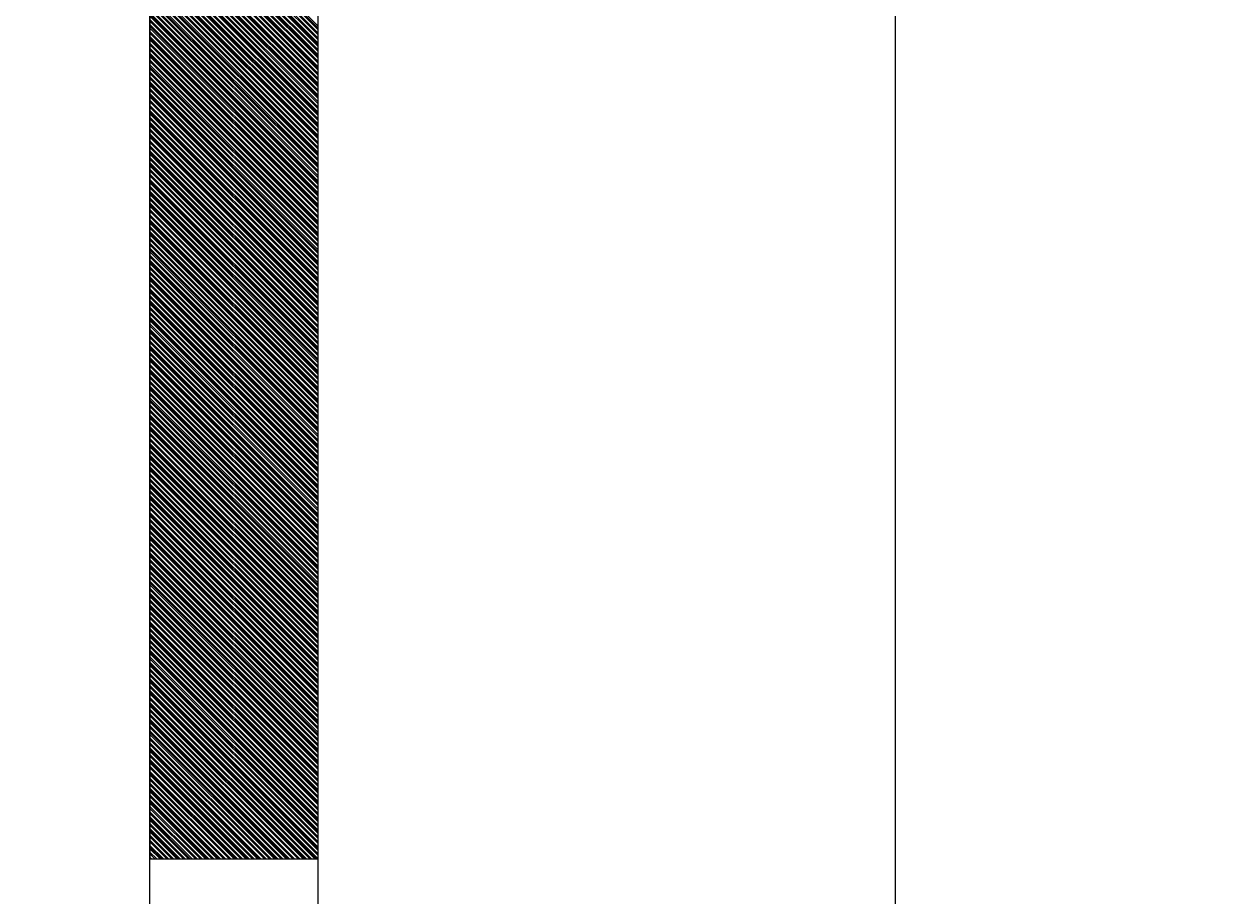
# Model space of a CAD drawing. Extents: x 748454 to 749044, y 4315881 to 4316908.
# Drawn here: x 748692.92 to 748699.99, y 4316830.79 to 4316835.97 of the extents above; entities that cross this region are included whole.
import ezdxf

# ---------------------------------------------------------------- set-up
doc = ezdxf.new("R2010")
doc.units = 0
doc.layers.get('0').update_dxf_attribs({"linetype": 'CONTINUOUS'})

msp = doc.modelspace()

# ---------------------------------------------------------------- linework, layer by layer
at = {"color": 0, "linetype": 'CONTINUOUS'}
for p, q in [((748693.67, 4316781.01), (748693.67, 4316881.01)), ((748693.67, 4316781.01), (748693.67, 4316881.01)), ((748694.67, 4316781.01), (748694.67, 4316881.01)), ((748694.67, 4316781.01), (748694.67, 4316881.01)), ((748694.67, 4316835.96), (748693.67, 4316836.96)), ((748694.67, 4316835.96), (748693.67, 4316836.96)), ((748694.67, 4316835.95), (748693.67, 4316836.95)), ((748694.67, 4316835.95), (748693.67, 4316836.95)), ((748694.67, 4316835.94), (748693.67, 4316836.94)), ((748694.67, 4316835.94), (748693.67, 4316836.94)), ((748694.67, 4316835.92), (748693.67, 4316836.92)), ((748694.67, 4316835.92), (748693.67, 4316836.92)), ((748694.67, 4316835.91), (748693.67, 4316836.91)), ((748694.67, 4316835.91), (748693.67, 4316836.91)), ((748694.67, 4316835.89), (748693.67, 4316836.89)), ((748694.67, 4316835.89), (748693.67, 4316836.89)), ((748694.67, 4316835.88), (748693.67, 4316836.88)), ((748694.67, 4316835.88), (748693.67, 4316836.88)), ((748694.67, 4316835.86), (748693.67, 4316836.86)), ((748694.67, 4316835.86), (748693.67, 4316836.86)), ((748694.67, 4316835.85), (748693.67, 4316836.85)), ((748694.67, 4316835.85), (748693.67, 4316836.85)), ((748694.67, 4316835.84), (748693.67, 4316836.84)), ((748694.67, 4316835.84), (748693.67, 4316836.84)), ((748694.67, 4316835.82), (748693.67, 4316836.82)), ((748694.67, 4316835.82), (748693.67, 4316836.82)), ((748694.67, 4316835.81), (748693.67, 4316836.81)), ((748694.67, 4316835.81), (748693.67, 4316836.81)), ((748694.67, 4316835.79), (748693.67, 4316836.79)), ((748694.67, 4316835.79), (748693.67, 4316836.79)), ((748694.67, 4316835.78), (748693.67, 4316836.78)), ((748694.67, 4316835.78), (748693.67, 4316836.78)), ((748694.67, 4316835.77), (748693.67, 4316836.77)), ((748694.67, 4316835.77), (748693.67, 4316836.77)), ((748694.67, 4316835.75), (748693.67, 4316836.75)), ((748694.67, 4316835.75), (748693.67, 4316836.75)), ((748694.67, 4316835.74), (748693.67, 4316836.74)), ((748694.67, 4316835.74), (748693.67, 4316836.74)), ((748694.67, 4316835.72), (748693.67, 4316836.72)), ((748694.67, 4316835.72), (748693.67, 4316836.72)), ((748694.67, 4316835.71), (748693.67, 4316836.71)), ((748694.67, 4316835.71), (748693.67, 4316836.71)), ((748694.67, 4316835.7), (748693.67, 4316836.7)), ((748694.67, 4316835.7), (748693.67, 4316836.7)), ((748694.67, 4316835.68), (748693.67, 4316836.68)), ((748694.67, 4316835.68), (748693.67, 4316836.68)), ((748694.67, 4316835.67), (748693.67, 4316836.67)), ((748694.67, 4316835.67), (748693.67, 4316836.67)), ((748694.67, 4316835.65), (748693.67, 4316836.65)), ((748694.67, 4316835.65), (748693.67, 4316836.65)), ((748694.67, 4316835.64), (748693.67, 4316836.64)), ((748694.67, 4316835.64), (748693.67, 4316836.64)), ((748694.67, 4316835.62), (748693.67, 4316836.62)), ((748694.67, 4316835.62), (748693.67, 4316836.62)), ((748694.67, 4316835.61), (748693.67, 4316836.61)), ((748694.67, 4316835.61), (748693.67, 4316836.61)), ((748694.67, 4316835.6), (748693.67, 4316836.6)), ((748694.67, 4316835.6), (748693.67, 4316836.6)), ((748694.67, 4316835.58), (748693.67, 4316836.58)), ((748694.67, 4316835.58), (748693.67, 4316836.58)), ((748694.67, 4316835.57), (748693.67, 4316836.57)), ((748694.67, 4316835.57), (748693.67, 4316836.57)), ((748694.67, 4316835.55), (748693.67, 4316836.55)), ((748694.67, 4316835.55), (748693.67, 4316836.55)), ((748694.67, 4316835.54), (748693.67, 4316836.54)), ((748694.67, 4316835.54), (748693.67, 4316836.54)), ((748694.67, 4316835.53), (748693.67, 4316836.53)), ((748694.67, 4316835.53), (748693.67, 4316836.53)), ((748694.67, 4316835.51), (748693.67, 4316836.51)), ((748694.67, 4316835.51), (748693.67, 4316836.51)), ((748694.67, 4316835.5), (748693.67, 4316836.5)), ((748694.67, 4316835.5), (748693.67, 4316836.5)), ((748694.67, 4316835.48), (748693.67, 4316836.48)), ((748694.67, 4316835.48), (748693.67, 4316836.48)), ((748694.67, 4316835.47), (748693.67, 4316836.47)), ((748694.67, 4316835.47), (748693.67, 4316836.47)), ((748694.67, 4316835.45), (748693.67, 4316836.45)), ((748694.67, 4316835.45), (748693.67, 4316836.45)), ((748694.67, 4316835.44), (748693.67, 4316836.44)), ((748694.67, 4316835.44), (748693.67, 4316836.44)), ((748694.67, 4316835.43), (748693.67, 4316836.43)), ((748694.67, 4316835.43), (748693.67, 4316836.43)), ((748694.67, 4316835.41), (748693.67, 4316836.41)), ((748694.67, 4316835.41), (748693.67, 4316836.41)), ((748694.67, 4316835.4), (748693.67, 4316836.4)), ((748694.67, 4316835.4), (748693.67, 4316836.4)), ((748694.67, 4316835.38), (748693.67, 4316836.38)), ((748694.67, 4316835.38), (748693.67, 4316836.38)), ((748694.67, 4316835.37), (748693.67, 4316836.37)), ((748694.67, 4316835.37), (748693.67, 4316836.37)), ((748694.67, 4316835.36), (748693.67, 4316836.36)), ((748694.67, 4316835.36), (748693.67, 4316836.36)), ((748694.67, 4316835.34), (748693.67, 4316836.34)), ((748694.67, 4316835.34), (748693.67, 4316836.34)), ((748694.67, 4316835.33), (748693.67, 4316836.33)), ((748694.67, 4316835.33), (748693.67, 4316836.33)), ((748694.67, 4316835.31), (748693.67, 4316836.31)), ((748694.67, 4316835.31), (748693.67, 4316836.31)), ((748694.67, 4316835.3), (748693.67, 4316836.3)), ((748694.67, 4316835.3), (748693.67, 4316836.3)), ((748694.67, 4316835.29), (748693.67, 4316836.29)), ((748694.67, 4316835.29), (748693.67, 4316836.29)), ((748694.67, 4316835.27), (748693.67, 4316836.27)), ((748694.67, 4316835.27), (748693.67, 4316836.27)), ((748694.67, 4316835.26), (748693.67, 4316836.26)), ((748694.67, 4316835.26), (748693.67, 4316836.26)), ((748694.67, 4316835.24), (748693.67, 4316836.24)), ((748694.67, 4316835.24), (748693.67, 4316836.24)), ((748694.67, 4316835.23), (748693.67, 4316836.23)), ((748694.67, 4316835.23), (748693.67, 4316836.23)), ((748694.67, 4316835.21), (748693.67, 4316836.21)), ((748694.67, 4316835.21), (748693.67, 4316836.21)), ((748694.67, 4316835.2), (748693.67, 4316836.2)), ((748694.67, 4316835.2), (748693.67, 4316836.2)), ((748694.67, 4316835.19), (748693.67, 4316836.19)), ((748694.67, 4316835.19), (748693.67, 4316836.19)), ((748694.67, 4316835.17), (748693.67, 4316836.17)), ((748694.67, 4316835.17), (748693.67, 4316836.17)), ((748694.67, 4316835.16), (748693.67, 4316836.16)), ((748694.67, 4316835.16), (748693.67, 4316836.16)), ((748694.67, 4316835.14), (748693.67, 4316836.14)), ((748694.67, 4316835.14), (748693.67, 4316836.14)), ((748694.67, 4316835.13), (748693.67, 4316836.13)), ((748694.67, 4316835.13), (748693.67, 4316836.13)), ((748694.67, 4316835.12), (748693.67, 4316836.12)), ((748694.67, 4316835.12), (748693.67, 4316836.12)), ((748694.67, 4316835.1), (748693.67, 4316836.1)), ((748694.67, 4316835.1), (748693.67, 4316836.1)), ((748694.67, 4316835.09), (748693.67, 4316836.09)), ((748694.67, 4316835.09), (748693.67, 4316836.09)), ((748694.67, 4316835.07), (748693.67, 4316836.07)), ((748694.67, 4316835.07), (748693.67, 4316836.07)), ((748694.67, 4316835.06), (748693.67, 4316836.06)), ((748694.67, 4316835.06), (748693.67, 4316836.06)), ((748694.67, 4316835.04), (748693.67, 4316836.04)), ((748694.67, 4316835.04), (748693.67, 4316836.04)), ((748694.67, 4316835.03), (748693.67, 4316836.03)), ((748694.67, 4316835.03), (748693.67, 4316836.03)), ((748694.67, 4316835.02), (748693.67, 4316836.02)), ((748694.67, 4316835.02), (748693.67, 4316836.02)), ((748694.67, 4316835), (748693.67, 4316836)), ((748694.67, 4316835), (748693.67, 4316836)), ((748694.67, 4316834.99), (748693.67, 4316835.99)), ((748694.67, 4316834.99), (748693.67, 4316835.99)), ((748694.67, 4316834.97), (748693.67, 4316835.97)), ((748694.67, 4316834.97), (748693.67, 4316835.97)), ((748694.67, 4316834.96), (748693.67, 4316835.96)), ((748694.67, 4316834.96), (748693.67, 4316835.96)), ((748694.67, 4316834.95), (748693.67, 4316835.95)), ((748694.67, 4316834.95), (748693.67, 4316835.95)), ((748694.67, 4316834.93), (748693.67, 4316835.93)), ((748694.67, 4316834.93), (748693.67, 4316835.93)), ((748694.67, 4316834.92), (748693.67, 4316835.92)), ((748694.67, 4316834.92), (748693.67, 4316835.92)), ((748694.67, 4316834.9), (748693.67, 4316835.9)), ((748694.67, 4316834.9), (748693.67, 4316835.9)), ((748694.67, 4316834.89), (748693.67, 4316835.89)), ((748694.67, 4316834.89), (748693.67, 4316835.89)), ((748694.67, 4316834.88), (748693.67, 4316835.88)), ((748694.67, 4316834.88), (748693.67, 4316835.88)), ((748694.67, 4316834.86), (748693.67, 4316835.86)), ((748694.67, 4316834.86), (748693.67, 4316835.86)), ((748694.67, 4316834.85), (748693.67, 4316835.85)), ((748694.67, 4316834.85), (748693.67, 4316835.85)), ((748694.67, 4316834.83), (748693.67, 4316835.83)), ((748694.67, 4316834.83), (748693.67, 4316835.83)), ((748694.67, 4316834.82), (748693.67, 4316835.82)), ((748694.67, 4316834.82), (748693.67, 4316835.82)), ((748694.67, 4316834.8), (748693.67, 4316835.8)), ((748694.67, 4316834.8), (748693.67, 4316835.8)), ((748694.67, 4316834.79), (748693.67, 4316835.79)), ((748694.67, 4316834.79), (748693.67, 4316835.79)), ((748694.67, 4316834.78), (748693.67, 4316835.78)), ((748694.67, 4316834.78), (748693.67, 4316835.78)), ((748694.67, 4316834.76), (748693.67, 4316835.76)), ((748694.67, 4316834.76), (748693.67, 4316835.76)), ((748694.67, 4316834.75), (748693.67, 4316835.75)), ((748694.67, 4316834.75), (748693.67, 4316835.75)), ((748694.67, 4316834.73), (748693.67, 4316835.73)), ((748694.67, 4316834.73), (748693.67, 4316835.73)), ((748694.67, 4316834.72), (748693.67, 4316835.72)), ((748694.67, 4316834.72), (748693.67, 4316835.72)), ((748694.67, 4316834.71), (748693.67, 4316835.71)), ((748694.67, 4316834.71), (748693.67, 4316835.71)), ((748694.67, 4316834.69), (748693.67, 4316835.69)), ((748694.67, 4316834.69), (748693.67, 4316835.69)), ((748694.67, 4316834.68), (748693.67, 4316835.68)), ((748694.67, 4316834.68), (748693.67, 4316835.68)), ((748694.67, 4316834.66), (748693.67, 4316835.66)), ((748694.67, 4316834.66), (748693.67, 4316835.66)), ((748694.67, 4316834.65), (748693.67, 4316835.65)), ((748694.67, 4316834.65), (748693.67, 4316835.65)), ((748694.67, 4316834.63), (748693.67, 4316835.63)), ((748694.67, 4316834.63), (748693.67, 4316835.63)), ((748694.67, 4316834.62), (748693.67, 4316835.62)), ((748694.67, 4316834.62), (748693.67, 4316835.62)), ((748694.67, 4316834.61), (748693.67, 4316835.61)), ((748694.67, 4316834.61), (748693.67, 4316835.61)), ((748694.67, 4316834.59), (748693.67, 4316835.59)), ((748694.67, 4316834.59), (748693.67, 4316835.59)), ((748694.67, 4316834.58), (748693.67, 4316835.58)), ((748694.67, 4316834.58), (748693.67, 4316835.58)), ((748694.67, 4316834.56), (748693.67, 4316835.56)), ((748694.67, 4316834.56), (748693.67, 4316835.56)), ((748694.67, 4316834.55), (748693.67, 4316835.55)), ((748694.67, 4316834.55), (748693.67, 4316835.55)), ((748694.67, 4316834.54), (748693.67, 4316835.54)), ((748694.67, 4316834.54), (748693.67, 4316835.54)), ((748694.67, 4316834.52), (748693.67, 4316835.52)), ((748694.67, 4316834.52), (748693.67, 4316835.52)), ((748694.67, 4316834.51), (748693.67, 4316835.51)), ((748694.67, 4316834.51), (748693.67, 4316835.51)), ((748694.67, 4316834.49), (748693.67, 4316835.49)), ((748694.67, 4316834.49), (748693.67, 4316835.49)), ((748694.67, 4316834.48), (748693.67, 4316835.48)), ((748694.67, 4316834.48), (748693.67, 4316835.48)), ((748694.67, 4316834.46), (748693.67, 4316835.46)), ((748694.67, 4316834.46), (748693.67, 4316835.46)), ((748694.67, 4316834.45), (748693.67, 4316835.45)), ((748694.67, 4316834.45), (748693.67, 4316835.45)), ((748694.67, 4316834.44), (748693.67, 4316835.44)), ((748694.67, 4316834.44), (748693.67, 4316835.44)), ((748694.67, 4316834.42), (748693.67, 4316835.42)), ((748694.67, 4316834.42), (748693.67, 4316835.42)), ((748694.67, 4316834.41), (748693.67, 4316835.41)), ((748694.67, 4316834.41), (748693.67, 4316835.41)), ((748694.67, 4316834.39), (748693.67, 4316835.39)), ((748694.67, 4316834.39), (748693.67, 4316835.39)), ((748694.67, 4316834.38), (748693.67, 4316835.38)), ((748694.67, 4316834.38), (748693.67, 4316835.38)), ((748694.67, 4316834.37), (748693.67, 4316835.37)), ((748694.67, 4316834.37), (748693.67, 4316835.37)), ((748694.67, 4316834.35), (748693.67, 4316835.35)), ((748694.67, 4316834.35), (748693.67, 4316835.35)), ((748694.67, 4316834.34), (748693.67, 4316835.34)), ((748694.67, 4316834.34), (748693.67, 4316835.34)), ((748694.67, 4316834.32), (748693.67, 4316835.32)), ((748694.67, 4316834.32), (748693.67, 4316835.32)), ((748694.67, 4316834.31), (748693.67, 4316835.31)), ((748694.67, 4316834.31), (748693.67, 4316835.31)), ((748694.67, 4316834.3), (748693.67, 4316835.3)), ((748694.67, 4316834.3), (748693.67, 4316835.3)), ((748694.67, 4316834.28), (748693.67, 4316835.28)), ((748694.67, 4316834.28), (748693.67, 4316835.28)), ((748694.67, 4316834.27), (748693.67, 4316835.27)), ((748694.67, 4316834.27), (748693.67, 4316835.27)), ((748694.67, 4316834.25), (748693.67, 4316835.25)), ((748694.67, 4316834.25), (748693.67, 4316835.25)), ((748694.67, 4316834.24), (748693.67, 4316835.24)), ((748694.67, 4316834.24), (748693.67, 4316835.24)), ((748694.67, 4316834.22), (748693.67, 4316835.22)), ((748694.67, 4316834.22), (748693.67, 4316835.22)), ((748694.67, 4316834.21), (748693.67, 4316835.21)), ((748694.67, 4316834.21), (748693.67, 4316835.21)), ((748694.67, 4316834.2), (748693.67, 4316835.2)), ((748694.67, 4316834.2), (748693.67, 4316835.2)), ((748694.67, 4316834.18), (748693.67, 4316835.18)), ((748694.67, 4316834.18), (748693.67, 4316835.18)), ((748694.67, 4316834.17), (748693.67, 4316835.17)), ((748694.67, 4316834.17), (748693.67, 4316835.17)), ((748694.67, 4316834.15), (748693.67, 4316835.15)), ((748694.67, 4316834.15), (748693.67, 4316835.15)), ((748694.67, 4316834.14), (748693.67, 4316835.14)), ((748694.67, 4316834.14), (748693.67, 4316835.14)), ((748694.67, 4316834.13), (748693.67, 4316835.13)), ((748694.67, 4316834.13), (748693.67, 4316835.13)), ((748694.67, 4316834.11), (748693.67, 4316835.11)), ((748694.67, 4316834.11), (748693.67, 4316835.11)), ((748694.67, 4316834.1), (748693.67, 4316835.1)), ((748694.67, 4316834.1), (748693.67, 4316835.1)), ((748694.67, 4316834.08), (748693.67, 4316835.08)), ((748694.67, 4316834.08), (748693.67, 4316835.08)), ((748694.67, 4316834.07), (748693.67, 4316835.07)), ((748694.67, 4316834.07), (748693.67, 4316835.07)), ((748694.67, 4316834.05), (748693.67, 4316835.05)), ((748694.67, 4316834.05), (748693.67, 4316835.05)), ((748694.67, 4316834.04), (748693.67, 4316835.04)), ((748694.67, 4316834.04), (748693.67, 4316835.04)), ((748694.67, 4316834.03), (748693.67, 4316835.03)), ((748694.67, 4316834.03), (748693.67, 4316835.03)), ((748694.67, 4316834.01), (748693.67, 4316835.01)), ((748694.67, 4316834.01), (748693.67, 4316835.01)), ((748694.67, 4316834), (748693.67, 4316835)), ((748694.67, 4316834), (748693.67, 4316835)), ((748694.67, 4316833.98), (748693.67, 4316834.98)), ((748694.67, 4316833.98), (748693.67, 4316834.98)), ((748694.67, 4316833.97), (748693.67, 4316834.97)), ((748694.67, 4316833.97), (748693.67, 4316834.97)), ((748694.67, 4316833.96), (748693.67, 4316834.96)), ((748694.67, 4316833.96), (748693.67, 4316834.96)), ((748694.67, 4316833.94), (748693.67, 4316834.94)), ((748694.67, 4316833.94), (748693.67, 4316834.94)), ((748694.67, 4316833.93), (748693.67, 4316834.93)), ((748694.67, 4316833.93), (748693.67, 4316834.93)), ((748694.67, 4316833.91), (748693.67, 4316834.91)), ((748694.67, 4316833.91), (748693.67, 4316834.91)), ((748694.67, 4316833.9), (748693.67, 4316834.9)), ((748694.67, 4316833.9), (748693.67, 4316834.9)), ((748694.67, 4316833.89), (748693.67, 4316834.89)), ((748694.67, 4316833.89), (748693.67, 4316834.89)), ((748694.67, 4316833.87), (748693.67, 4316834.87)), ((748694.67, 4316833.87), (748693.67, 4316834.87)), ((748694.67, 4316833.86), (748693.67, 4316834.86)), ((748694.67, 4316833.86), (748693.67, 4316834.86)), ((748694.67, 4316833.84), (748693.67, 4316834.84)), ((748694.67, 4316833.84), (748693.67, 4316834.84)), ((748694.67, 4316833.83), (748693.67, 4316834.83)), ((748694.67, 4316833.83), (748693.67, 4316834.83)), ((748694.67, 4316833.81), (748693.67, 4316834.81)), ((748694.67, 4316833.81), (748693.67, 4316834.81)), ((748694.67, 4316833.8), (748693.67, 4316834.8)), ((748694.67, 4316833.8), (748693.67, 4316834.8)), ((748694.67, 4316833.79), (748693.67, 4316834.79)), ((748694.67, 4316833.79), (748693.67, 4316834.79)), ((748694.67, 4316833.77), (748693.67, 4316834.77)), ((748694.67, 4316833.77), (748693.67, 4316834.77)), ((748694.67, 4316833.76), (748693.67, 4316834.76)), ((748694.67, 4316833.76), (748693.67, 4316834.76)), ((748694.67, 4316833.74), (748693.67, 4316834.74)), ((748694.67, 4316833.74), (748693.67, 4316834.74)), ((748694.67, 4316833.73), (748693.67, 4316834.73)), ((748694.67, 4316833.73), (748693.67, 4316834.73)), ((748694.67, 4316833.72), (748693.67, 4316834.72)), ((748694.67, 4316833.72), (748693.67, 4316834.72)), ((748694.67, 4316833.7), (748693.67, 4316834.7)), ((748694.67, 4316833.7), (748693.67, 4316834.7)), ((748694.67, 4316833.69), (748693.67, 4316834.69)), ((748694.67, 4316833.69), (748693.67, 4316834.69)), ((748694.67, 4316833.67), (748693.67, 4316834.67)), ((748694.67, 4316833.67), (748693.67, 4316834.67)), ((748694.67, 4316833.66), (748693.67, 4316834.66)), ((748694.67, 4316833.66), (748693.67, 4316834.66)), ((748694.67, 4316833.64), (748693.67, 4316834.64)), ((748694.67, 4316833.64), (748693.67, 4316834.64)), ((748694.67, 4316833.63), (748693.67, 4316834.63)), ((748694.67, 4316833.63), (748693.67, 4316834.63)), ((748694.67, 4316833.62), (748693.67, 4316834.62)), ((748694.67, 4316833.62), (748693.67, 4316834.62)), ((748694.67, 4316833.6), (748693.67, 4316834.6)), ((748694.67, 4316833.6), (748693.67, 4316834.6)), ((748694.67, 4316833.59), (748693.67, 4316834.59)), ((748694.67, 4316833.59), (748693.67, 4316834.59)), ((748694.67, 4316833.57), (748693.67, 4316834.57)), ((748694.67, 4316833.57), (748693.67, 4316834.57)), ((748694.67, 4316833.56), (748693.67, 4316834.56)), ((748694.67, 4316833.56), (748693.67, 4316834.56)), ((748694.67, 4316833.55), (748693.67, 4316834.55)), ((748694.67, 4316833.55), (748693.67, 4316834.55)), ((748694.67, 4316833.53), (748693.67, 4316834.53)), ((748694.67, 4316833.53), (748693.67, 4316834.53)), ((748694.67, 4316833.52), (748693.67, 4316834.52)), ((748694.67, 4316833.52), (748693.67, 4316834.52)), ((748694.67, 4316833.5), (748693.67, 4316834.5)), ((748694.67, 4316833.5), (748693.67, 4316834.5)), ((748694.67, 4316833.49), (748693.67, 4316834.49)), ((748694.67, 4316833.49), (748693.67, 4316834.49)), ((748694.67, 4316833.47), (748693.67, 4316834.47)), ((748694.67, 4316833.47), (748693.67, 4316834.47)), ((748694.67, 4316833.46), (748693.67, 4316834.46)), ((748694.67, 4316833.46), (748693.67, 4316834.46)), ((748694.67, 4316833.45), (748693.67, 4316834.45)), ((748694.67, 4316833.45), (748693.67, 4316834.45)), ((748694.67, 4316833.43), (748693.67, 4316834.43)), ((748694.67, 4316833.43), (748693.67, 4316834.43)), ((748694.67, 4316833.42), (748693.67, 4316834.42)), ((748694.67, 4316833.42), (748693.67, 4316834.42)), ((748694.67, 4316833.4), (748693.67, 4316834.4)), ((748694.67, 4316833.4), (748693.67, 4316834.4)), ((748694.67, 4316833.39), (748693.67, 4316834.39)), ((748694.67, 4316833.39), (748693.67, 4316834.39)), ((748694.67, 4316833.38), (748693.67, 4316834.38)), ((748694.67, 4316833.38), (748693.67, 4316834.38)), ((748694.67, 4316833.36), (748693.67, 4316834.36)), ((748694.67, 4316833.36), (748693.67, 4316834.36)), ((748694.67, 4316833.35), (748693.67, 4316834.35)), ((748694.67, 4316833.35), (748693.67, 4316834.35)), ((748694.67, 4316833.33), (748693.67, 4316834.33)), ((748694.67, 4316833.33), (748693.67, 4316834.33)), ((748694.67, 4316833.32), (748693.67, 4316834.32)), ((748694.67, 4316833.32), (748693.67, 4316834.32)), ((748694.67, 4316833.31), (748693.67, 4316834.31)), ((748694.67, 4316833.31), (748693.67, 4316834.31)), ((748694.67, 4316833.29), (748693.67, 4316834.29)), ((748694.67, 4316833.29), (748693.67, 4316834.29)), ((748694.67, 4316833.28), (748693.67, 4316834.28)), ((748694.67, 4316833.28), (748693.67, 4316834.28)), ((748694.67, 4316833.26), (748693.67, 4316834.26)), ((748694.67, 4316833.26), (748693.67, 4316834.26)), ((748694.67, 4316833.25), (748693.67, 4316834.25)), ((748694.67, 4316833.25), (748693.67, 4316834.25)), ((748694.67, 4316833.23), (748693.67, 4316834.23)), ((748694.67, 4316833.23), (748693.67, 4316834.23)), ((748694.67, 4316833.22), (748693.67, 4316834.22)), ((748694.67, 4316833.22), (748693.67, 4316834.22)), ((748694.67, 4316833.21), (748693.67, 4316834.21)), ((748694.67, 4316833.21), (748693.67, 4316834.21)), ((748694.67, 4316833.19), (748693.67, 4316834.19)), ((748694.67, 4316833.19), (748693.67, 4316834.19)), ((748694.67, 4316833.18), (748693.67, 4316834.18)), ((748694.67, 4316833.18), (748693.67, 4316834.18)), ((748694.67, 4316833.16), (748693.67, 4316834.16)), ((748694.67, 4316833.16), (748693.67, 4316834.16)), ((748694.67, 4316833.15), (748693.67, 4316834.15)), ((748694.67, 4316833.15), (748693.67, 4316834.15)), ((748694.67, 4316833.14), (748693.67, 4316834.14)), ((748694.67, 4316833.14), (748693.67, 4316834.14)), ((748694.67, 4316833.12), (748693.67, 4316834.12)), ((748694.67, 4316833.12), (748693.67, 4316834.12)), ((748694.67, 4316833.11), (748693.67, 4316834.11)), ((748694.67, 4316833.11), (748693.67, 4316834.11)), ((748694.67, 4316833.09), (748693.67, 4316834.09)), ((748694.67, 4316833.09), (748693.67, 4316834.09)), ((748694.67, 4316833.08), (748693.67, 4316834.08)), ((748694.67, 4316833.08), (748693.67, 4316834.08)), ((748694.67, 4316833.06), (748693.67, 4316834.06)), ((748694.67, 4316833.06), (748693.67, 4316834.06)), ((748694.67, 4316833.05), (748693.67, 4316834.05)), ((748694.67, 4316833.05), (748693.67, 4316834.05)), ((748694.67, 4316833.04), (748693.67, 4316834.04)), ((748694.67, 4316833.04), (748693.67, 4316834.04)), ((748694.67, 4316833.02), (748693.67, 4316834.02)), ((748694.67, 4316833.02), (748693.67, 4316834.02)), ((748694.67, 4316833.01), (748693.67, 4316834.01)), ((748694.67, 4316833.01), (748693.67, 4316834.01)), ((748694.67, 4316832.99), (748693.67, 4316833.99)), ((748694.67, 4316832.99), (748693.67, 4316833.99)), ((748694.67, 4316832.98), (748693.67, 4316833.98)), ((748694.67, 4316832.98), (748693.67, 4316833.98)), ((748694.67, 4316832.97), (748693.67, 4316833.97)), ((748694.67, 4316832.97), (748693.67, 4316833.97)), ((748694.67, 4316832.95), (748693.67, 4316833.95)), ((748694.67, 4316832.95), (748693.67, 4316833.95)), ((748694.67, 4316832.94), (748693.67, 4316833.94)), ((748694.67, 4316832.94), (748693.67, 4316833.94)), ((748694.67, 4316832.92), (748693.67, 4316833.92)), ((748694.67, 4316832.92), (748693.67, 4316833.92)), ((748694.67, 4316832.91), (748693.67, 4316833.91)), ((748694.67, 4316832.91), (748693.67, 4316833.91)), ((748694.67, 4316832.9), (748693.67, 4316833.9)), ((748694.67, 4316832.9), (748693.67, 4316833.9)), ((748694.67, 4316832.88), (748693.67, 4316833.88)), ((748694.67, 4316832.88), (748693.67, 4316833.88)), ((748694.67, 4316832.87), (748693.67, 4316833.87)), ((748694.67, 4316832.87), (748693.67, 4316833.87)), ((748694.67, 4316832.85), (748693.67, 4316833.85)), ((748694.67, 4316832.85), (748693.67, 4316833.85)), ((748694.67, 4316832.84), (748693.67, 4316833.84)), ((748694.67, 4316832.84), (748693.67, 4316833.84)), ((748694.67, 4316832.82), (748693.67, 4316833.82)), ((748694.67, 4316832.82), (748693.67, 4316833.82)), ((748694.67, 4316832.81), (748693.67, 4316833.81)), ((748694.67, 4316832.81), (748693.67, 4316833.81)), ((748694.67, 4316832.8), (748693.67, 4316833.8)), ((748694.67, 4316832.8), (748693.67, 4316833.8)), ((748694.67, 4316832.78), (748693.67, 4316833.78)), ((748694.67, 4316832.78), (748693.67, 4316833.78)), ((748694.67, 4316832.77), (748693.67, 4316833.77)), ((748694.67, 4316832.77), (748693.67, 4316833.77)), ((748694.67, 4316832.75), (748693.67, 4316833.75)), ((748694.67, 4316832.75), (748693.67, 4316833.75)), ((748694.67, 4316832.74), (748693.67, 4316833.74)), ((748694.67, 4316832.74), (748693.67, 4316833.74)), ((748694.67, 4316832.73), (748693.67, 4316833.73)), ((748694.67, 4316832.73), (748693.67, 4316833.73)), ((748694.67, 4316832.71), (748693.67, 4316833.71)), ((748694.67, 4316832.71), (748693.67, 4316833.71)), ((748694.67, 4316832.7), (748693.67, 4316833.7)), ((748694.67, 4316832.7), (748693.67, 4316833.7)), ((748694.67, 4316832.68), (748693.67, 4316833.68)), ((748694.67, 4316832.68), (748693.67, 4316833.68)), ((748694.67, 4316832.67), (748693.67, 4316833.67)), ((748694.67, 4316832.67), (748693.67, 4316833.67)), ((748694.67, 4316832.65), (748693.67, 4316833.65)), ((748694.67, 4316832.65), (748693.67, 4316833.65)), ((748694.67, 4316832.64), (748693.67, 4316833.64)), ((748694.67, 4316832.64), (748693.67, 4316833.64)), ((748694.67, 4316832.63), (748693.67, 4316833.63)), ((748694.67, 4316832.63), (748693.67, 4316833.63)), ((748694.67, 4316832.61), (748693.67, 4316833.61)), ((748694.67, 4316832.61), (748693.67, 4316833.61)), ((748694.67, 4316832.6), (748693.67, 4316833.6)), ((748694.67, 4316832.6), (748693.67, 4316833.6)), ((748694.67, 4316832.58), (748693.67, 4316833.58)), ((748694.67, 4316832.58), (748693.67, 4316833.58)), ((748694.67, 4316832.57), (748693.67, 4316833.57)), ((748694.67, 4316832.57), (748693.67, 4316833.57)), ((748694.67, 4316832.56), (748693.67, 4316833.56)), ((748694.67, 4316832.56), (748693.67, 4316833.56)), ((748694.67, 4316832.54), (748693.67, 4316833.54)), ((748694.67, 4316832.54), (748693.67, 4316833.54)), ((748694.67, 4316832.53), (748693.67, 4316833.53)), ((748694.67, 4316832.53), (748693.67, 4316833.53)), ((748694.67, 4316832.51), (748693.67, 4316833.51)), ((748694.67, 4316832.51), (748693.67, 4316833.51)), ((748694.67, 4316832.5), (748693.67, 4316833.5)), ((748694.67, 4316832.5), (748693.67, 4316833.5)), ((748694.67, 4316832.48), (748693.67, 4316833.48)), ((748694.67, 4316832.48), (748693.67, 4316833.48)), ((748694.67, 4316832.47), (748693.67, 4316833.47)), ((748694.67, 4316832.47), (748693.67, 4316833.47)), ((748694.67, 4316832.46), (748693.67, 4316833.46)), ((748694.67, 4316832.46), (748693.67, 4316833.46)), ((748694.67, 4316832.44), (748693.67, 4316833.44)), ((748694.67, 4316832.44), (748693.67, 4316833.44)), ((748694.67, 4316832.43), (748693.67, 4316833.43)), ((748694.67, 4316832.43), (748693.67, 4316833.43)), ((748694.67, 4316832.41), (748693.67, 4316833.41)), ((748694.67, 4316832.41), (748693.67, 4316833.41)), ((748694.67, 4316832.4), (748693.67, 4316833.4)), ((748694.67, 4316832.4), (748693.67, 4316833.4)), ((748694.67, 4316832.39), (748693.67, 4316833.39)), ((748694.67, 4316832.39), (748693.67, 4316833.39)), ((748694.67, 4316832.37), (748693.67, 4316833.37)), ((748694.67, 4316832.37), (748693.67, 4316833.37)), ((748694.67, 4316832.36), (748693.67, 4316833.36)), ((748694.67, 4316832.36), (748693.67, 4316833.36)), ((748694.67, 4316832.34), (748693.67, 4316833.34)), ((748694.67, 4316832.34), (748693.67, 4316833.34)), ((748694.67, 4316832.33), (748693.67, 4316833.33)), ((748694.67, 4316832.33), (748693.67, 4316833.33)), ((748694.67, 4316832.32), (748693.67, 4316833.32)), ((748694.67, 4316832.32), (748693.67, 4316833.32)), ((748694.67, 4316832.3), (748693.67, 4316833.3)), ((748694.67, 4316832.3), (748693.67, 4316833.3)), ((748694.67, 4316832.29), (748693.67, 4316833.29)), ((748694.67, 4316832.29), (748693.67, 4316833.29)), ((748694.67, 4316832.27), (748693.67, 4316833.27)), ((748694.67, 4316832.27), (748693.67, 4316833.27)), ((748694.67, 4316832.26), (748693.67, 4316833.26)), ((748694.67, 4316832.26), (748693.67, 4316833.26)), ((748694.67, 4316832.24), (748693.67, 4316833.24)), ((748694.67, 4316832.24), (748693.67, 4316833.24)), ((748694.67, 4316832.23), (748693.67, 4316833.23)), ((748694.67, 4316832.23), (748693.67, 4316833.23)), ((748694.67, 4316832.22), (748693.67, 4316833.22)), ((748694.67, 4316832.22), (748693.67, 4316833.22)), ((748694.67, 4316832.2), (748693.67, 4316833.2)), ((748694.67, 4316832.2), (748693.67, 4316833.2)), ((748694.67, 4316832.19), (748693.67, 4316833.19)), ((748694.67, 4316832.19), (748693.67, 4316833.19)), ((748694.67, 4316832.17), (748693.67, 4316833.17)), ((748694.67, 4316832.17), (748693.67, 4316833.17)), ((748694.67, 4316832.16), (748693.67, 4316833.16)), ((748694.67, 4316832.16), (748693.67, 4316833.16)), ((748694.67, 4316832.15), (748693.67, 4316833.15)), ((748694.67, 4316832.15), (748693.67, 4316833.15)), ((748694.67, 4316832.13), (748693.67, 4316833.13)), ((748694.67, 4316832.13), (748693.67, 4316833.13)), ((748694.67, 4316832.12), (748693.67, 4316833.12)), ((748694.67, 4316832.12), (748693.67, 4316833.12)), ((748694.67, 4316832.1), (748693.67, 4316833.1)), ((748694.67, 4316832.1), (748693.67, 4316833.1)), ((748694.67, 4316832.09), (748693.67, 4316833.09)), ((748694.67, 4316832.09), (748693.67, 4316833.09)), ((748694.67, 4316832.07), (748693.67, 4316833.07)), ((748694.67, 4316832.07), (748693.67, 4316833.07)), ((748694.67, 4316832.06), (748693.67, 4316833.06)), ((748694.67, 4316832.06), (748693.67, 4316833.06)), ((748694.67, 4316832.05), (748693.67, 4316833.05)), ((748694.67, 4316832.05), (748693.67, 4316833.05)), ((748694.67, 4316832.03), (748693.67, 4316833.03)), ((748694.67, 4316832.03), (748693.67, 4316833.03)), ((748694.67, 4316832.02), (748693.67, 4316833.02)), ((748694.67, 4316832.02), (748693.67, 4316833.02)), ((748694.67, 4316832), (748693.67, 4316833)), ((748694.67, 4316832), (748693.67, 4316833)), ((748694.67, 4316831.99), (748693.67, 4316832.99)), ((748694.67, 4316831.99), (748693.67, 4316832.99)), ((748694.67, 4316831.98), (748693.67, 4316832.98)), ((748694.67, 4316831.98), (748693.67, 4316832.98)), ((748694.67, 4316831.96), (748693.67, 4316832.96)), ((748694.67, 4316831.96), (748693.67, 4316832.96)), ((748694.67, 4316831.95), (748693.67, 4316832.95)), ((748694.67, 4316831.95), (748693.67, 4316832.95)), ((748694.67, 4316831.93), (748693.67, 4316832.93)), ((748694.67, 4316831.93), (748693.67, 4316832.93)), ((748694.67, 4316831.92), (748693.67, 4316832.92)), ((748694.67, 4316831.92), (748693.67, 4316832.92)), ((748694.67, 4316831.91), (748693.67, 4316832.91)), ((748694.67, 4316831.91), (748693.67, 4316832.91)), ((748694.67, 4316831.89), (748693.67, 4316832.89)), ((748694.67, 4316831.89), (748693.67, 4316832.89)), ((748694.67, 4316831.88), (748693.67, 4316832.88)), ((748694.67, 4316831.88), (748693.67, 4316832.88)), ((748694.67, 4316831.86), (748693.67, 4316832.86)), ((748694.67, 4316831.86), (748693.67, 4316832.86)), ((748694.67, 4316831.85), (748693.67, 4316832.85)), ((748694.67, 4316831.85), (748693.67, 4316832.85)), ((748694.67, 4316831.83), (748693.67, 4316832.83)), ((748694.67, 4316831.83), (748693.67, 4316832.83)), ((748694.67, 4316831.82), (748693.67, 4316832.82)), ((748694.67, 4316831.82), (748693.67, 4316832.82)), ((748694.67, 4316831.81), (748693.67, 4316832.81)), ((748694.67, 4316831.81), (748693.67, 4316832.81)), ((748694.67, 4316831.79), (748693.67, 4316832.79)), ((748694.67, 4316831.79), (748693.67, 4316832.79)), ((748694.67, 4316831.78), (748693.67, 4316832.78)), ((748694.67, 4316831.78), (748693.67, 4316832.78)), ((748694.67, 4316831.76), (748693.67, 4316832.76)), ((748694.67, 4316831.76), (748693.67, 4316832.76)), ((748694.67, 4316831.75), (748693.67, 4316832.75)), ((748694.67, 4316831.75), (748693.67, 4316832.75)), ((748694.67, 4316831.74), (748693.67, 4316832.74)), ((748694.67, 4316831.74), (748693.67, 4316832.74)), ((748694.67, 4316831.72), (748693.67, 4316832.72)), ((748694.67, 4316831.72), (748693.67, 4316832.72)), ((748694.67, 4316831.71), (748693.67, 4316832.71)), ((748694.67, 4316831.71), (748693.67, 4316832.71)), ((748694.67, 4316831.69), (748693.67, 4316832.69)), ((748694.67, 4316831.69), (748693.67, 4316832.69)), ((748694.67, 4316831.68), (748693.67, 4316832.68)), ((748694.67, 4316831.68), (748693.67, 4316832.68)), ((748694.67, 4316831.66), (748693.67, 4316832.66)), ((748694.67, 4316831.66), (748693.67, 4316832.66)), ((748694.67, 4316831.65), (748693.67, 4316832.65)), ((748694.67, 4316831.65), (748693.67, 4316832.65)), ((748694.67, 4316831.64), (748693.67, 4316832.64)), ((748694.67, 4316831.64), (748693.67, 4316832.64)), ((748694.67, 4316831.62), (748693.67, 4316832.62)), ((748694.67, 4316831.62), (748693.67, 4316832.62)), ((748694.67, 4316831.61), (748693.67, 4316832.61)), ((748694.67, 4316831.61), (748693.67, 4316832.61)), ((748694.67, 4316831.59), (748693.67, 4316832.59)), ((748694.67, 4316831.59), (748693.67, 4316832.59)), ((748694.67, 4316831.58), (748693.67, 4316832.58)), ((748694.67, 4316831.58), (748693.67, 4316832.58)), ((748694.67, 4316831.57), (748693.67, 4316832.57)), ((748694.67, 4316831.57), (748693.67, 4316832.57)), ((748694.67, 4316831.55), (748693.67, 4316832.55)), ((748694.67, 4316831.55), (748693.67, 4316832.55)), ((748694.67, 4316831.54), (748693.67, 4316832.54)), ((748694.67, 4316831.54), (748693.67, 4316832.54)), ((748694.67, 4316831.52), (748693.67, 4316832.52)), ((748694.67, 4316831.52), (748693.67, 4316832.52)), ((748694.67, 4316831.51), (748693.67, 4316832.51)), ((748694.67, 4316831.51), (748693.67, 4316832.51)), ((748694.67, 4316831.5), (748693.67, 4316832.5)), ((748694.67, 4316831.5), (748693.67, 4316832.5)), ((748694.67, 4316831.48), (748693.67, 4316832.48)), ((748694.67, 4316831.48), (748693.67, 4316832.48)), ((748694.67, 4316831.47), (748693.67, 4316832.47)), ((748694.67, 4316831.47), (748693.67, 4316832.47)), ((748694.67, 4316831.45), (748693.67, 4316832.45)), ((748694.67, 4316831.45), (748693.67, 4316832.45)), ((748694.67, 4316831.44), (748693.67, 4316832.44)), ((748694.67, 4316831.44), (748693.67, 4316832.44)), ((748694.67, 4316831.42), (748693.67, 4316832.42)), ((748694.67, 4316831.42), (748693.67, 4316832.42)), ((748694.67, 4316831.41), (748693.67, 4316832.41)), ((748694.67, 4316831.41), (748693.67, 4316832.41)), ((748694.67, 4316831.4), (748693.67, 4316832.4)), ((748694.67, 4316831.4), (748693.67, 4316832.4)), ((748694.67, 4316831.38), (748693.67, 4316832.38)), ((748694.67, 4316831.38), (748693.67, 4316832.38)), ((748694.67, 4316831.37), (748693.67, 4316832.37)), ((748694.67, 4316831.37), (748693.67, 4316832.37)), ((748694.67, 4316831.35), (748693.67, 4316832.35)), ((748694.67, 4316831.35), (748693.67, 4316832.35)), ((748694.67, 4316831.34), (748693.67, 4316832.34)), ((748694.67, 4316831.34), (748693.67, 4316832.34)), ((748694.67, 4316831.33), (748693.67, 4316832.33)), ((748694.67, 4316831.33), (748693.67, 4316832.33)), ((748694.67, 4316831.31), (748693.67, 4316832.31)), ((748694.67, 4316831.31), (748693.67, 4316832.31)), ((748694.67, 4316831.3), (748693.67, 4316832.3)), ((748694.67, 4316831.3), (748693.67, 4316832.3)), ((748694.67, 4316831.28), (748693.67, 4316832.28)), ((748694.67, 4316831.28), (748693.67, 4316832.28)), ((748694.67, 4316831.27), (748693.67, 4316832.27)), ((748694.67, 4316831.27), (748693.67, 4316832.27)), ((748694.67, 4316831.25), (748693.67, 4316832.25)), ((748694.67, 4316831.25), (748693.67, 4316832.25)), ((748694.67, 4316831.24), (748693.67, 4316832.24)), ((748694.67, 4316831.24), (748693.67, 4316832.24)), ((748694.67, 4316831.23), (748693.67, 4316832.23)), ((748694.67, 4316831.23), (748693.67, 4316832.23)), ((748694.67, 4316831.21), (748693.67, 4316832.21)), ((748694.67, 4316831.21), (748693.67, 4316832.21)), ((748694.67, 4316831.2), (748693.67, 4316832.2)), ((748694.67, 4316831.2), (748693.67, 4316832.2)), ((748694.67, 4316831.18), (748693.67, 4316832.18)), ((748694.67, 4316831.18), (748693.67, 4316832.18)), ((748694.67, 4316831.17), (748693.67, 4316832.17)), ((748694.67, 4316831.17), (748693.67, 4316832.17)), ((748694.67, 4316831.16), (748693.67, 4316832.16)), ((748694.67, 4316831.16), (748693.67, 4316832.16)), ((748694.67, 4316831.14), (748693.67, 4316832.14)), ((748694.67, 4316831.14), (748693.67, 4316832.14)), ((748694.67, 4316831.13), (748693.67, 4316832.13)), ((748694.67, 4316831.13), (748693.67, 4316832.13)), ((748694.67, 4316831.11), (748693.67, 4316832.11)), ((748694.67, 4316831.11), (748693.67, 4316832.11)), ((748694.67, 4316831.1), (748693.67, 4316832.1)), ((748694.67, 4316831.1), (748693.67, 4316832.1)), ((748694.67, 4316831.08), (748693.67, 4316832.08)), ((748694.67, 4316831.08), (748693.67, 4316832.08)), ((748694.67, 4316831.07), (748693.67, 4316832.07)), ((748694.67, 4316831.07), (748693.67, 4316832.07)), ((748694.67, 4316831.06), (748693.67, 4316832.06)), ((748694.67, 4316831.06), (748693.67, 4316832.06)), ((748694.67, 4316831.04), (748693.67, 4316832.04)), ((748694.67, 4316831.04), (748693.67, 4316832.04)), ((748694.67, 4316831.03), (748693.67, 4316832.03)), ((748694.67, 4316831.03), (748693.67, 4316832.03)), ((748694.67, 4316831.01), (748693.67, 4316832.01)), ((748694.67, 4316831.01), (748693.67, 4316832.01)), ((748694.66, 4316831.01), (748693.67, 4316832)), ((748694.66, 4316831.01), (748693.67, 4316832)), ((748694.65, 4316831.01), (748693.67, 4316831.99)), ((748694.65, 4316831.01), (748693.67, 4316831.99)), ((748694.63, 4316831.01), (748693.67, 4316831.97)), ((748694.63, 4316831.01), (748693.67, 4316831.97)), ((748694.62, 4316831.01), (748693.67, 4316831.96)), ((748694.62, 4316831.01), (748693.67, 4316831.96)), ((748694.6, 4316831.01), (748693.67, 4316831.94)), ((748694.6, 4316831.01), (748693.67, 4316831.94)), ((748694.59, 4316831.01), (748693.67, 4316831.93)), ((748694.59, 4316831.01), (748693.67, 4316831.93)), ((748694.58, 4316831.01), (748693.67, 4316831.92)), ((748694.58, 4316831.01), (748693.67, 4316831.92)), ((748694.56, 4316831.01), (748693.67, 4316831.9)), ((748694.56, 4316831.01), (748693.67, 4316831.9)), ((748694.55, 4316831.01), (748693.67, 4316831.89)), ((748694.55, 4316831.01), (748693.67, 4316831.89)), ((748694.53, 4316831.01), (748693.67, 4316831.87)), ((748694.53, 4316831.01), (748693.67, 4316831.87)), ((748694.52, 4316831.01), (748693.67, 4316831.86)), ((748694.52, 4316831.01), (748693.67, 4316831.86)), ((748694.5, 4316831.01), (748693.67, 4316831.84)), ((748694.5, 4316831.01), (748693.67, 4316831.84)), ((748694.49, 4316831.01), (748693.67, 4316831.83)), ((748694.49, 4316831.01), (748693.67, 4316831.83)), ((748694.48, 4316831.01), (748693.67, 4316831.82)), ((748694.48, 4316831.01), (748693.67, 4316831.82)), ((748694.46, 4316831.01), (748693.67, 4316831.8)), ((748694.46, 4316831.01), (748693.67, 4316831.8)), ((748694.45, 4316831.01), (748693.67, 4316831.79)), ((748694.45, 4316831.01), (748693.67, 4316831.79)), ((748694.43, 4316831.01), (748693.67, 4316831.77)), ((748694.43, 4316831.01), (748693.67, 4316831.77)), ((748694.42, 4316831.01), (748693.67, 4316831.76)), ((748694.42, 4316831.01), (748693.67, 4316831.76)), ((748694.41, 4316831.01), (748693.67, 4316831.75)), ((748694.41, 4316831.01), (748693.67, 4316831.75)), ((748694.39, 4316831.01), (748693.67, 4316831.73)), ((748694.39, 4316831.01), (748693.67, 4316831.73)), ((748694.38, 4316831.01), (748693.67, 4316831.72)), ((748694.38, 4316831.01), (748693.67, 4316831.72)), ((748694.36, 4316831.01), (748693.67, 4316831.7)), ((748694.36, 4316831.01), (748693.67, 4316831.7)), ((748694.35, 4316831.01), (748693.67, 4316831.69)), ((748694.35, 4316831.01), (748693.67, 4316831.69)), ((748694.33, 4316831.01), (748693.67, 4316831.67)), ((748694.33, 4316831.01), (748693.67, 4316831.67)), ((748694.32, 4316831.01), (748693.67, 4316831.66)), ((748694.32, 4316831.01), (748693.67, 4316831.66)), ((748694.31, 4316831.01), (748693.67, 4316831.65)), ((748694.31, 4316831.01), (748693.67, 4316831.65)), ((748694.29, 4316831.01), (748693.67, 4316831.63)), ((748694.29, 4316831.01), (748693.67, 4316831.63)), ((748694.28, 4316831.01), (748693.67, 4316831.62)), ((748694.28, 4316831.01), (748693.67, 4316831.62)), ((748694.26, 4316831.01), (748693.67, 4316831.6)), ((748694.26, 4316831.01), (748693.67, 4316831.6)), ((748694.25, 4316831.01), (748693.67, 4316831.59)), ((748694.25, 4316831.01), (748693.67, 4316831.59)), ((748694.24, 4316831.01), (748693.67, 4316831.58)), ((748694.24, 4316831.01), (748693.67, 4316831.58)), ((748694.22, 4316831.01), (748693.67, 4316831.56)), ((748694.22, 4316831.01), (748693.67, 4316831.56)), ((748694.21, 4316831.01), (748693.67, 4316831.55)), ((748694.21, 4316831.01), (748693.67, 4316831.55)), ((748694.19, 4316831.01), (748693.67, 4316831.53)), ((748694.19, 4316831.01), (748693.67, 4316831.53)), ((748694.18, 4316831.01), (748693.67, 4316831.52)), ((748694.18, 4316831.01), (748693.67, 4316831.52)), ((748694.17, 4316831.01), (748693.67, 4316831.51)), ((748694.17, 4316831.01), (748693.67, 4316831.51)), ((748694.15, 4316831.01), (748693.67, 4316831.49)), ((748694.15, 4316831.01), (748693.67, 4316831.49)), ((748694.14, 4316831.01), (748693.67, 4316831.48)), ((748694.14, 4316831.01), (748693.67, 4316831.48)), ((748694.12, 4316831.01), (748693.67, 4316831.46)), ((748694.12, 4316831.01), (748693.67, 4316831.46)), ((748694.11, 4316831.01), (748693.67, 4316831.45)), ((748694.11, 4316831.01), (748693.67, 4316831.45)), ((748694.09, 4316831.01), (748693.67, 4316831.43)), ((748694.09, 4316831.01), (748693.67, 4316831.43)), ((748694.08, 4316831.01), (748693.67, 4316831.42)), ((748694.08, 4316831.01), (748693.67, 4316831.42)), ((748694.07, 4316831.01), (748693.67, 4316831.41)), ((748694.07, 4316831.01), (748693.67, 4316831.41)), ((748694.05, 4316831.01), (748693.67, 4316831.39)), ((748694.05, 4316831.01), (748693.67, 4316831.39)), ((748694.04, 4316831.01), (748693.67, 4316831.38)), ((748694.04, 4316831.01), (748693.67, 4316831.38)), ((748694.02, 4316831.01), (748693.67, 4316831.36)), ((748694.02, 4316831.01), (748693.67, 4316831.36)), ((748694.01, 4316831.01), (748693.67, 4316831.35)), ((748694.01, 4316831.01), (748693.67, 4316831.35)), ((748694, 4316831.01), (748693.67, 4316831.34)), ((748694, 4316831.01), (748693.67, 4316831.34)), ((748693.98, 4316831.01), (748693.67, 4316831.32)), ((748693.98, 4316831.01), (748693.67, 4316831.32)), ((748693.97, 4316831.01), (748693.67, 4316831.31)), ((748693.97, 4316831.01), (748693.67, 4316831.31)), ((748693.95, 4316831.01), (748693.67, 4316831.29)), ((748693.95, 4316831.01), (748693.67, 4316831.29)), ((748693.94, 4316831.01), (748693.67, 4316831.28)), ((748693.94, 4316831.01), (748693.67, 4316831.28)), ((748693.92, 4316831.01), (748693.67, 4316831.26)), ((748693.92, 4316831.01), (748693.67, 4316831.26)), ((748693.91, 4316831.01), (748693.67, 4316831.25)), ((748693.91, 4316831.01), (748693.67, 4316831.25)), ((748693.9, 4316831.01), (748693.67, 4316831.24)), ((748693.9, 4316831.01), (748693.67, 4316831.24)), ((748693.88, 4316831.01), (748693.67, 4316831.22)), ((748693.88, 4316831.01), (748693.67, 4316831.22)), ((748693.87, 4316831.01), (748693.67, 4316831.21)), ((748693.87, 4316831.01), (748693.67, 4316831.21)), ((748693.85, 4316831.01), (748693.67, 4316831.19)), ((748693.85, 4316831.01), (748693.67, 4316831.19)), ((748693.84, 4316831.01), (748693.67, 4316831.18)), ((748693.84, 4316831.01), (748693.67, 4316831.18)), ((748693.83, 4316831.01), (748693.67, 4316831.17)), ((748693.83, 4316831.01), (748693.67, 4316831.17)), ((748693.81, 4316831.01), (748693.67, 4316831.15)), ((748693.81, 4316831.01), (748693.67, 4316831.15)), ((748693.8, 4316831.01), (748693.67, 4316831.14)), ((748693.8, 4316831.01), (748693.67, 4316831.14)), ((748693.78, 4316831.01), (748693.67, 4316831.12)), ((748693.78, 4316831.01), (748693.67, 4316831.12)), ((748693.77, 4316831.01), (748693.67, 4316831.11)), ((748693.77, 4316831.01), (748693.67, 4316831.11)), ((748693.75, 4316831.01), (748693.67, 4316831.09)), ((748693.75, 4316831.01), (748693.67, 4316831.09)), ((748693.74, 4316831.01), (748693.67, 4316831.08)), ((748693.74, 4316831.01), (748693.67, 4316831.08)), ((748693.73, 4316831.01), (748693.67, 4316831.07)), ((748693.73, 4316831.01), (748693.67, 4316831.07)), ((748693.71, 4316831.01), (748693.67, 4316831.05)), ((748693.71, 4316831.01), (748693.67, 4316831.05)), ((748693.7, 4316831.01), (748693.67, 4316831.04)), ((748693.7, 4316831.01), (748693.67, 4316831.04)), ((748693.68, 4316831.01), (748693.67, 4316831.02)), ((748693.68, 4316831.01), (748693.67, 4316831.02))]:
    msp.add_line(p, q, dxfattribs=at)
msp.add_lwpolyline([(748694.67, 4316831.01), (748694.67, 4316841.01), (748693.67, 4316841.01), (748693.67, 4316831.01)], close=True, dxfattribs=at)
msp.add_lwpolyline([(748694.67, 4316831.01), (748694.67, 4316841.01), (748693.67, 4316841.01), (748693.67, 4316831.01)], close=True, dxfattribs=at)

# ---------------------------------------------------------------- meshes
mesh = msp.add_polyface(dxfattribs=at)
corners = [(748454.5, 4315881), (748454.5, 4315881), (748454.5, 4316071.9618), (748762.5, 4315881), (748454.5, 4316246.4935), (749044, 4315881), (748454.5, 4316907.5), (749044, 4316542.0065), (749044, 4316907.5)]
mesh.append_faces([[corners[k] for k in face] for face in [(0, 1, 3, 2), (2, 3, 5, 4), (4, 5, 7, 6), (6, 7, 8, 8)]], dxfattribs={"vtx0": -1, "vtx2": -1, "color": 0})
mesh = msp.add_polyface(dxfattribs=at)
corners = [(748464.5, 4316721), (748464.5, 4316721), (748464.5, 4316895.2713), (748745.58, 4316721), (748464.5, 4316901.5), (748745.58, 4316727.2287), (748745.58, 4316901.5)]
mesh.append_faces([[corners[k] for k in face] for face in [(0, 1, 3, 2), (2, 3, 5, 4), (4, 5, 6, 6)]], dxfattribs={"vtx0": -1, "vtx2": -1, "color": 0})
mesh = msp.add_polyface(dxfattribs=at)
corners = [(748688.23, 4316728.19), (748688.23, 4316728.19), (748688.23, 4316734.3095), (748698.1, 4316728.19), (748688.23, 4316894.66), (748698.1, 4316888.5405), (748698.1, 4316894.66)]
mesh.append_faces([[corners[k] for k in face] for face in [(0, 1, 3, 2), (2, 3, 5, 4), (4, 5, 6, 6)]], dxfattribs={"vtx0": -1, "vtx2": -1, "color": 0})

doc.saveas('drawing.dxf')
